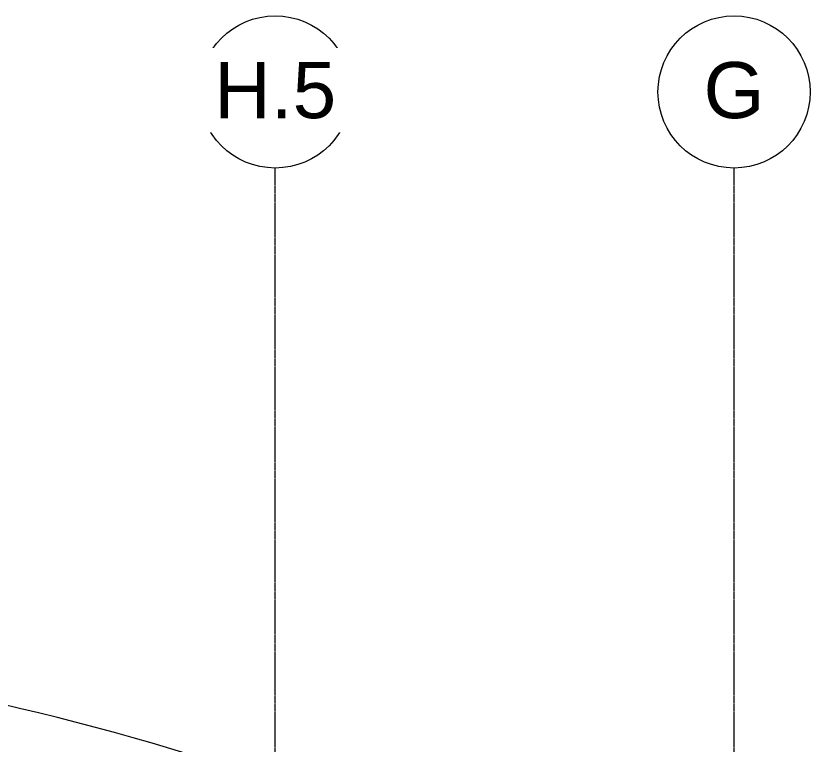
# Model space of a CAD drawing. Header units: inches. Extents: x 20478 to 36715, y -248 to 750.
# Drawn here: x 29344.3 to 29678.4, y 406.4 to 712.7 of the extents above; entities that cross this region are included whole.
import ezdxf

# ---------------------------------------------------------------- set-up
doc = ezdxf.new("R2010")
doc.units = ezdxf.units.IN
doc.header["$MEASUREMENT"] = 0
doc.linetypes.add('Grid Line 1_2_', pattern=[0.875, 0.5, -0.125, 0.125, -0.125])
for name, color, linetype, lineweight in [('G-ANNO-TEXT', 231, 'Continuous', 9), ('S-GRID', 1, 'Continuous', 9), ('S-GRID-IDEN', 1, 'Continuous', 9)]:
    doc.layers.add(name, color=color, linetype=linetype, lineweight=lineweight)
doc.styles.add('Arial', font='arial.ttf', dxfattribs={"height": 23.60479})

# ---------------------------------------------------------------- blocks, each defined once
blk = doc.blocks.new('Grid - Grid Head - Circle-14747-Elevation - East')
at = {"layer": 'S-GRID-IDEN'}
blk.add_circle((-21143.8, 680.66), 32, dxfattribs=at)

msp = doc.modelspace()

# ---------------------------------------------------------------- linework, layer by layer
at = {"layer": 'G-ANNO-TEXT', "color": 145}
msp.add_arc((29084.132, -684.827), 1136.759, 63.375071, 90, dxfattribs=at)
at = {"layer": 'S-GRID', "linetype": 'Grid Line 1_2_'}
for p, q in [((29453.418, -132), (29453.418, 648.659)), ((29646.418, -132), (29646.418, 648.659))]:
    msp.add_line(p, q, dxfattribs=at)

# ---------------------------------------------------------------- block references
at = {"layer": 'S-GRID-IDEN'}
for p in [(50597.221, 0), (50790.221, 0)]:
    msp.add_blockref('Grid - Grid Head - Circle-14747-Elevation - East', p, dxfattribs=at)

# ---------------------------------------------------------------- next in the draw order: texts
at = {"layer": 'S-GRID-IDEN', "attachment_point": 2, "line_spacing_factor": 0.938532, "style": 'Arial', "bg_fill": 3, "box_fill_scale": 1.25, "bg_fill_color": 0, "bg_fill_transparency": 0}
for s, insert, char_height, width in [('H.5', (29453.412, 693.241), 23.6048, 61.056), ('G', (29646.412, 693.241), 23.605, 30.528)]:
    msp.add_mtext(s, dxfattribs=dict(at, insert=insert, char_height=char_height, width=width))

doc.saveas('drawing.dxf')
